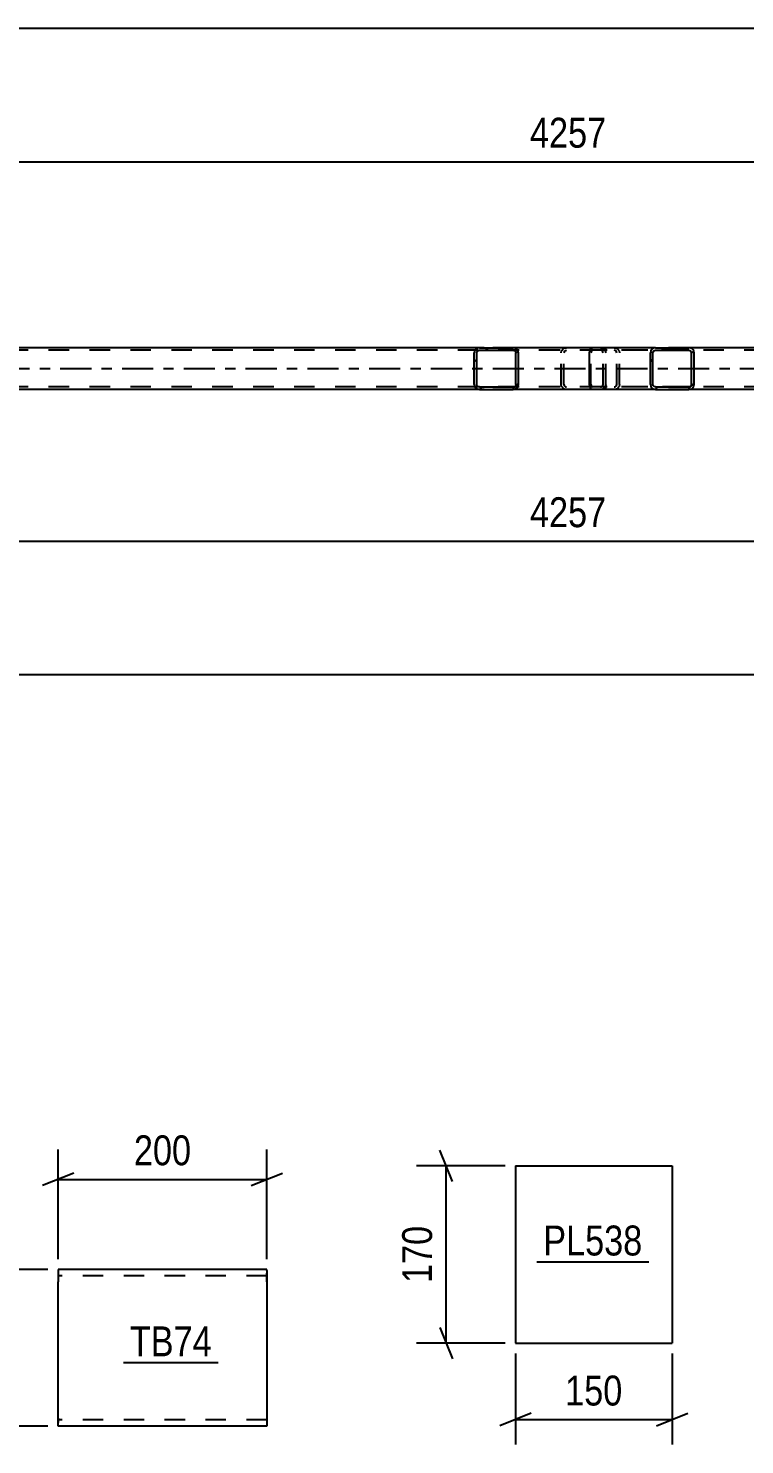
# Model space of a CAD drawing. Header units: millimetres. Extents: x 0 to 841, y 0 to 594.
# Drawn here: x 534.4 to 603.1, y 121.1 to 256.8 of the extents above; entities that cross this region are included whole.
import ezdxf

# ---------------------------------------------------------------- set-up
doc = ezdxf.new("R2010")
doc.units = ezdxf.units.MM
doc.linetypes.add('DXK_LINE_DOT2', pattern=[3.9198, 1.9599, -1.9599])
doc.linetypes.add('DXK_LINE_DOT3', pattern=[5.9187, 2.979, -0.9799, 0.9799, -0.9799])
doc.styles.add('Arial Narrow', font='ARIALN.TTF', dxfattribs={"height": 0.2})

# ---------------------------------------------------------------- blocks, each defined once
blk = doc.blocks.new('Part-103655098-5500 - 5425')
at = {"linetype": 'Continuous'}
h = blk.add_hatch(dxfattribs=at)
h.set_pattern_fill('', scale=0.7, style=0, pattern_type=0)
h.set_pattern_definition([(45, (598.171, 225.9014), (-1.57154, 1.57154), [])])
h.paths.add_polyline_path([(598.21, 225.72), (598.17, 225.9), (598.06, 226.06), (597.9, 226.16), (597.71, 226.2), (594.52, 226.2), (594.33, 226.16), (594.17, 226.06), (594.06, 225.9), (594.02, 225.72), (594.02, 222.68), (594.06, 222.49), (594.17, 222.34), (594.33, 222.23), (594.52, 222.2), (597.71, 222.2), (597.9, 222.23), (598.06, 222.34), (598.17, 222.49), (598.21, 222.68)])
h.paths.add_polyline_path([(597.94, 222.59), (597.88, 222.51), (597.8, 222.46), (597.71, 222.44), (594.52, 222.44), (594.43, 222.46), (594.34, 222.51), (594.29, 222.59), (594.27, 222.68), (594.27, 225.72), (594.29, 225.81), (594.34, 225.89), (594.43, 225.94), (594.52, 225.96), (597.71, 225.96), (597.8, 225.94), (597.88, 225.89), (597.94, 225.81), (597.96, 225.72), (597.96, 222.68)])
at = {"color": 2, "linetype": 'Continuous'}
for p, q in [((588.19, 225.72), (588.21, 225.9)), ((588.19, 222.68), (588.19, 225.72)), ((588.21, 225.9), (588.27, 226.06)), ((588.27, 226.06), (588.36, 226.16)), ((588.36, 226.16), (588.46, 226.2)), ((594.52, 226.2), (588.46, 226.2)), ((594.06, 225.9), (594.02, 225.72)), ((594.02, 222.68), (594.02, 225.72)), ((594.27, 225.72), (594.29, 225.81)), ((594.27, 222.68), (594.27, 225.72)), ((594.29, 225.81), (594.34, 225.89)), ((594.52, 226.2), (594.33, 226.16)), ((594.34, 225.89), (594.43, 225.94)), ((594.43, 225.94), (594.52, 225.96)), ((594.52, 226.2), (597.71, 226.2)), ((594.52, 225.96), (597.71, 225.96)), ((597.9, 226.16), (597.71, 226.2)), ((597.71, 225.96), (597.8, 225.94)), ((597.8, 225.94), (597.88, 225.89)), ((597.88, 225.89), (597.94, 225.81)), ((597.94, 225.81), (597.96, 225.72)), ((597.96, 222.68), (597.96, 225.72)), ((598.21, 225.72), (598.17, 225.9)), ((598.21, 222.68), (598.21, 225.72)), ((588.21, 222.49), (588.19, 222.68)), ((588.27, 222.34), (588.21, 222.49)), ((594.02, 222.68), (594.06, 222.49)), ((594.29, 222.59), (594.27, 222.68)), ((594.34, 222.51), (594.29, 222.59)), ((594.43, 222.46), (594.34, 222.51)), ((597.88, 222.51), (597.8, 222.46)), ((597.94, 222.59), (597.88, 222.51)), ((597.96, 222.68), (597.94, 222.59)), ((598.17, 222.49), (598.21, 222.68)), ((588.36, 222.23), (588.27, 222.34)), ((588.46, 222.2), (588.36, 222.23)), ((594.52, 222.2), (588.46, 222.2)), ((594.33, 222.23), (594.52, 222.2)), ((594.52, 222.44), (594.43, 222.46)), ((594.52, 222.44), (597.71, 222.44)), ((594.52, 222.2), (597.71, 222.2)), ((597.8, 222.46), (597.71, 222.44)), ((597.71, 222.2), (597.9, 222.23))]:
    blk.add_line(p, q, dxfattribs=at)
at = {"color": 7, "linetype": 'DXK_LINE_DOT2'}
for p, q in [((588.34, 225.81), (588.33, 225.72)), ((588.33, 222.68), (588.33, 225.72)), ((588.37, 225.89), (588.34, 225.81)), ((588.41, 225.94), (588.37, 225.89)), ((588.46, 225.96), (588.41, 225.94)), ((597.71, 225.96), (588.46, 225.96)), ((589.74, 225.96), (589.74, 226.2)), ((590.56, 226.2), (590.75, 226.16)), ((590.65, 225.94), (590.56, 225.96)), ((590.73, 225.89), (590.65, 225.94)), ((590.79, 225.81), (590.73, 225.89)), ((590.81, 225.72), (590.79, 225.81)), ((590.81, 222.68), (590.81, 225.72)), ((591.02, 225.9), (591.06, 225.72)), ((591.06, 222.68), (591.06, 225.72)), ((597.71, 226.2), (594.52, 226.2)), ((588.33, 222.68), (588.34, 222.59)), ((588.34, 222.59), (588.37, 222.51)), ((588.37, 222.51), (588.41, 222.46)), ((590.65, 222.46), (590.73, 222.51)), ((590.73, 222.51), (590.79, 222.59)), ((590.79, 222.59), (590.81, 222.68)), ((591.06, 222.68), (591.02, 222.49)), ((588.41, 222.46), (588.46, 222.44)), ((597.71, 222.44), (588.46, 222.44)), ((589.74, 222.2), (589.74, 222.44)), ((590.56, 222.44), (590.65, 222.46)), ((590.75, 222.23), (590.56, 222.2)), ((597.71, 222.2), (594.52, 222.2))]:
    blk.add_line(p, q, dxfattribs=at)
for centre, start, end in [((590.57, 225.7), 23.8494, 68.8059), ((590.57, 222.69), 291.1941, 336.1506)]:
    blk.add_arc(centre, 0.492, start, end, dxfattribs=at)
at = {"color": 2, "linetype": 'Continuous'}
for centre, start, end in [((594.51, 225.7), 111.1941, 156.1506), ((597.72, 225.7), 23.8494, 68.8059), ((594.51, 222.69), 203.8494, 248.8059), ((597.72, 222.69), 291.1941, 336.1506)]:
    blk.add_arc(centre, 0.492, start, end, dxfattribs=at)
blk = doc.blocks.new('Part-103655098-5501 - 5425')
at = {"linetype": 'Continuous'}
h = blk.add_hatch(dxfattribs=at)
h.set_pattern_fill('', scale=0.7, style=0, pattern_type=0)
h.set_pattern_definition([(45, (581.353, 225.9014), (-1.57154, 1.57154), [])])
h.paths.add_polyline_path([(581.39, 225.72), (581.35, 225.9), (581.24, 226.06), (581.08, 226.16), (580.88, 226.2), (577.65, 226.2), (577.45, 226.16), (577.28, 226.06), (577.17, 225.9), (577.14, 225.72), (577.14, 222.68), (577.17, 222.49), (577.28, 222.34), (577.45, 222.23), (577.65, 222.2), (580.88, 222.2), (581.08, 222.23), (581.24, 222.34), (581.35, 222.49), (581.39, 222.68)])
h.paths.add_polyline_path([(581.12, 222.59), (581.06, 222.51), (580.98, 222.46), (580.88, 222.44), (577.65, 222.44), (577.55, 222.46), (577.47, 222.51), (577.41, 222.59), (577.39, 222.68), (577.39, 225.72), (577.41, 225.81), (577.47, 225.89), (577.55, 225.94), (577.65, 225.96), (580.88, 225.96), (580.98, 225.94), (581.06, 225.89), (581.12, 225.81), (581.14, 225.72), (581.14, 222.68)])
at = {"color": 2, "linetype": 'Continuous'}
for p, q in [((577.17, 225.9), (577.14, 225.72)), ((577.14, 222.68), (577.14, 225.72)), ((577.39, 225.72), (577.41, 225.81)), ((577.39, 222.68), (577.39, 225.72)), ((577.41, 225.81), (577.47, 225.89)), ((577.65, 226.2), (577.45, 226.16)), ((577.47, 225.89), (577.55, 225.94)), ((577.55, 225.94), (577.65, 225.96)), ((577.65, 226.2), (580.88, 226.2)), ((577.65, 225.96), (580.88, 225.96)), ((588.46, 226.2), (580.88, 226.2)), ((581.08, 226.16), (580.88, 226.2)), ((580.88, 225.96), (580.98, 225.94)), ((580.98, 225.94), (581.06, 225.89)), ((581.06, 225.89), (581.12, 225.81)), ((581.12, 225.81), (581.14, 225.72)), ((581.14, 222.68), (581.14, 225.72)), ((581.39, 225.72), (581.35, 225.9)), ((581.39, 222.68), (581.39, 225.72)), ((577.14, 222.68), (577.17, 222.49)), ((577.41, 222.59), (577.39, 222.68)), ((577.47, 222.51), (577.41, 222.59)), ((577.55, 222.46), (577.47, 222.51)), ((581.06, 222.51), (580.98, 222.46)), ((581.12, 222.59), (581.06, 222.51)), ((581.14, 222.68), (581.12, 222.59)), ((581.35, 222.49), (581.39, 222.68)), ((577.45, 222.23), (577.65, 222.2)), ((577.65, 222.44), (577.55, 222.46)), ((577.65, 222.44), (580.88, 222.44)), ((577.65, 222.2), (580.88, 222.2)), ((580.98, 222.46), (580.88, 222.44)), ((580.88, 222.2), (581.08, 222.23)), ((588.46, 222.2), (580.88, 222.2))]:
    blk.add_line(p, q, dxfattribs=at)
at = {"color": 7, "linetype": 'DXK_LINE_DOT2'}
for p, q in [((580.88, 226.2), (577.65, 226.2)), ((589.23, 225.96), (577.65, 225.96)), ((585.48, 225.72), (585.52, 225.9)), ((585.48, 222.68), (585.48, 225.72)), ((585.76, 225.81), (585.74, 225.72)), ((585.74, 222.68), (585.74, 225.72)), ((585.81, 225.89), (585.76, 225.81)), ((585.8, 226.16), (586, 226.2)), ((585.81, 225.89), (585.84, 225.9)), ((585.84, 225.9), (585.9, 225.94)), ((585.9, 225.94), (586, 225.96)), ((589.23, 226.2), (588.46, 226.2)), ((589.23, 226.2), (589.43, 226.16)), ((589.33, 225.94), (589.23, 225.96)), ((589.41, 225.89), (589.33, 225.94)), ((589.47, 225.81), (589.41, 225.89)), ((589.49, 225.72), (589.47, 225.81)), ((589.49, 222.68), (589.49, 225.72)), ((589.7, 225.9), (589.74, 225.72)), ((589.74, 222.68), (589.74, 225.72)), ((585.52, 222.49), (585.48, 222.68)), ((585.74, 222.68), (585.76, 222.59)), ((585.76, 222.59), (585.81, 222.51)), ((585.81, 222.51), (585.9, 222.46)), ((589.33, 222.46), (589.41, 222.51)), ((589.41, 222.51), (589.47, 222.59)), ((589.47, 222.59), (589.49, 222.68)), ((589.74, 222.68), (589.7, 222.49)), ((589.23, 222.44), (577.65, 222.44)), ((580.88, 222.2), (577.65, 222.2)), ((586, 222.2), (585.8, 222.23)), ((585.9, 222.46), (586, 222.44)), ((589.23, 222.2), (588.46, 222.2)), ((589.23, 222.44), (589.33, 222.46)), ((589.43, 222.23), (589.23, 222.2))]:
    blk.add_line(p, q, dxfattribs=at)
at = {"color": 2, "linetype": 'Continuous'}
for centre, start, end in [((577.63, 225.7), 110.7583, 155.68), ((580.9, 225.7), 24.32, 69.2417), ((577.63, 222.7), 204.32, 249.2417), ((580.9, 222.7), 290.7583, 335.68)]:
    blk.add_arc(centre, 0.496, start, end, dxfattribs=at)
at = {"color": 7, "linetype": 'DXK_LINE_DOT2'}
for centre, start, end in [((585.98, 225.7), 110.7583, 155.68), ((589.25, 225.7), 24.32, 69.2417), ((585.98, 222.7), 204.32, 249.2417), ((589.25, 222.7), 290.7583, 335.68)]:
    blk.add_arc(centre, 0.496, start, end, dxfattribs=at)
blk = doc.blocks.new('Part-103655098-5595 - 5425')
at = {"color": 7, "linetype": 'DXK_LINE_DOT2'}
for p, q in [((769.61, 225.96), (105.18, 225.96)), ((597.71, 226.2), (577.65, 226.2)), ((769.61, 222.44), (105.18, 222.44)), ((597.71, 222.2), (577.65, 222.2))]:
    blk.add_line(p, q, dxfattribs=at)
at = {"color": 2, "linetype": 'Continuous'}
for p, q in [((577.65, 226.2), (512.57, 226.2)), ((662.78, 226.2), (597.71, 226.2)), ((577.65, 222.2), (512.57, 222.2)), ((662.78, 222.2), (597.71, 222.2))]:
    blk.add_line(p, q, dxfattribs=at)
at = {"color": 7, "linetype": 'DXK_LINE_DOT3'}
blk.add_line((105.43, 224.2), (769.61, 224.2), dxfattribs=at)
blk = doc.blocks.new('Part-103655098-6147 - 6143')
at = {"color": 2, "linetype": 'Continuous'}
for p, q in [((581.1, 147.85), (581.1, 130.85)), ((581.1, 147.85), (596.1, 147.85)), ((596.1, 147.85), (596.1, 130.85)), ((581.1, 130.85), (596.1, 130.85))]:
    blk.add_line(p, q, dxfattribs=at)
blk = doc.blocks.new('Part-103655098-6180 - 6175')
at = {"color": 2, "linetype": 'Continuous'}
for p, q in [((537.29, 137.91), (537.29, 136.71)), ((557.29, 137.91), (537.29, 137.91)), ((557.29, 137.82), (557.29, 137.91)), ((557.29, 137.82), (557.29, 136.71)), ((537.29, 123.65), (537.29, 136.71)), ((557.29, 136.71), (557.29, 122.91)), ((537.29, 123), (537.29, 123.65)), ((537.29, 122.91), (537.29, 123)), ((557.29, 122.91), (537.29, 122.91))]:
    blk.add_line(p, q, dxfattribs=at)
at = {"color": 7, "linetype": 'DXK_LINE_DOT2'}
for p, q in [((557.29, 137.31), (537.29, 137.31)), ((557.29, 136.71), (557.29, 137.56)), ((537.29, 123.65), (537.29, 123.26)), ((537.29, 123.51), (537.29, 123.56)), ((557.29, 123.51), (537.29, 123.51)), ((557.29, 123.51), (557.29, 123.56))]:
    blk.add_line(p, q, dxfattribs=at)
blk = doc.blocks.new('StraightDimension-103655098-12247 - 5425')
at = {"color": 7, "linetype": 'Continuous'}
blk.add_line((103.76, 194.89), (780.47, 194.89), dxfattribs=at)
blk = doc.blocks.new('StraightDimension-103655098-9516 - 5425')
at = {"color": 7, "linetype": 'Continuous'}
blk.add_line((104.39, 256.79), (779.83, 256.79), dxfattribs=at)
blk = doc.blocks.new('StraightDimension-103655098-12182 - 5425')
at = {"color": 7, "linetype": 'Continuous'}
blk.add_line((501.01, 244.01), (671.28, 244.01), dxfattribs=at)
at = {"color": 0}
blk.add_wipeout([(590.4, 244.76), (590.4, 248.96), (581.89, 248.96), (581.89, 244.76)], dxfattribs=at)
at = {"color": 3, "style": 'Arial Narrow'}
blk.add_text('4257', height=2.863, dxfattribs=at).set_placement((582.49, 245.36))
blk = doc.blocks.new('StraightDimension-103655098-12215 - 5425')
at = {"color": 7, "linetype": 'Continuous'}
blk.add_line((501.01, 207.66), (671.28, 207.66), dxfattribs=at)
at = {"color": 0}
blk.add_wipeout([(590.4, 208.41), (590.4, 212.61), (581.89, 212.61), (581.89, 208.41)], dxfattribs=at)
at = {"color": 3, "style": 'Arial Narrow'}
blk.add_text('4257', height=2.863, dxfattribs=at).set_placement((582.49, 209.01))
blk = doc.blocks.new('StraightDimension-103655098-6149 - 6143')
at = {"color": 7, "linetype": 'Continuous'}
for p, q in [((581.1, 129.85), (581.1, 121.13)), ((596.1, 129.85), (596.1, 121.13)), ((582.6, 124.13), (579.6, 122.93)), ((581.1, 123.53), (596.1, 123.53)), ((594.6, 122.93), (597.6, 124.13))]:
    blk.add_line(p, q, dxfattribs=at)
at = {"color": 0}
blk.add_wipeout([(591.95, 124.28), (591.95, 128.48), (585.26, 128.48), (585.26, 124.28)], dxfattribs=at)
at = {"color": 3, "style": 'Arial Narrow'}
blk.add_text('150', height=2.863, dxfattribs=at).set_placement((585.86, 124.88))
blk = doc.blocks.new('StraightDimension-103655098-6160 - 6143')
at = {"color": 7, "linetype": 'Continuous'}
for p, q in [((575.06, 146.35), (573.86, 149.35)), ((580.1, 147.85), (571.61, 147.85)), ((574.46, 130.85), (574.46, 147.85)), ((573.86, 132.35), (575.06, 129.35)), ((580.1, 130.85), (571.61, 130.85))]:
    blk.add_line(p, q, dxfattribs=at)
at = {"color": 0}
blk.add_wipeout([(573.71, 142.7), (569.51, 142.7), (569.51, 136.01), (573.71, 136.01)], dxfattribs=at)
at = {"color": 3, "style": 'Arial Narrow'}
blk.add_text('170', height=2.863, rotation=90.0002, dxfattribs=at).set_placement((573.11, 136.61))
blk = doc.blocks.new('StraightDimension-103655098-6193 - 6175')
at = {"color": 7, "linetype": 'Continuous'}
for p, q in [((537.29, 138.91), (537.29, 149.39)), ((557.29, 138.91), (557.29, 149.39)), ((538.79, 147.14), (535.79, 145.94)), ((537.29, 146.54), (557.29, 146.54)), ((555.79, 145.94), (558.79, 147.14))]:
    blk.add_line(p, q, dxfattribs=at)
at = {"color": 0}
blk.add_wipeout([(550.64, 147.29), (550.64, 151.49), (543.95, 151.49), (543.95, 147.29)], dxfattribs=at)
at = {"color": 3, "style": 'Arial Narrow'}
blk.add_text('200', height=2.863, dxfattribs=at).set_placement((544.55, 147.89))
blk = doc.blocks.new('StraightDimension-103655098-6182 - 6175')
at = {"color": 7, "linetype": 'Continuous'}
for p, q in [((526.9, 136.41), (525.7, 139.41)), ((536.29, 137.91), (523.45, 137.91)), ((526.3, 122.91), (526.3, 137.91)), ((525.7, 124.41), (526.9, 121.41)), ((536.29, 122.91), (523.45, 122.91))]:
    blk.add_line(p, q, dxfattribs=at)
at = {"color": 0}
blk.add_wipeout([(525.55, 133.75), (521.35, 133.75), (521.35, 127.07), (525.55, 127.07)], dxfattribs=at)
at = {"color": 3, "style": 'Arial Narrow'}
blk.add_text('150', height=2.863, rotation=90.0002, dxfattribs=at).set_placement((524.95, 127.67))
blk = doc.blocks.new('Mark-103655098-6145 - 6143')
at = {"color": 0}
blk.add_wipeout([(593.27, 139.25), (593.27, 142.25), (583.76, 142.25), (583.76, 139.25)], dxfattribs=at)
blk.add_wipeout([(593.27, 139.25), (593.27, 142.25), (583.76, 142.25), (583.76, 139.25)], dxfattribs=at)
at = {"color": 30, "linetype": 'Continuous'}
blk.add_line((583.16, 138.65), (593.87, 138.65), dxfattribs=at)
at = {"color": 3, "style": 'Arial Narrow'}
blk.add_text('PL538', height=2.863, dxfattribs=at).set_placement((583.76, 139.25))
blk = doc.blocks.new('Mark-103655098-6178 - 6175')
at = {"color": 0}
blk.add_wipeout([(552.01, 129.59), (552.01, 132.59), (544.16, 132.59), (544.16, 129.59)], dxfattribs=at)
blk.add_wipeout([(552.01, 129.59), (552.01, 132.59), (544.16, 132.59), (544.16, 129.59)], dxfattribs=at)
at = {"color": 30, "linetype": 'Continuous'}
blk.add_line((543.56, 128.99), (552.61, 128.99), dxfattribs=at)
at = {"color": 3, "style": 'Arial Narrow'}
blk.add_text('TB74', height=2.863, dxfattribs=at).set_placement((544.16, 129.59))

msp = doc.modelspace()

# ---------------------------------------------------------------- block references
for name in ['StraightDimension-103655098-9516 - 5425', 'Part-103655098-5595 - 5425', 'Part-103655098-5501 - 5425', 'Part-103655098-5500 - 5425', 'StraightDimension-103655098-12247 - 5425', 'StraightDimension-103655098-6193 - 6175', 'Part-103655098-6147 - 6143', 'Part-103655098-6180 - 6175', 'StraightDimension-103655098-6149 - 6143']:
    msp.add_blockref(name, (0, 0))

# ---------------------------------------------------------------- next in the draw order: block references
for name in ['StraightDimension-103655098-12182 - 5425', 'StraightDimension-103655098-12215 - 5425', 'StraightDimension-103655098-6160 - 6143', 'Mark-103655098-6145 - 6143', 'StraightDimension-103655098-6182 - 6175', 'Mark-103655098-6178 - 6175']:
    msp.add_blockref(name, (0, 0))

doc.saveas('drawing.dxf')
